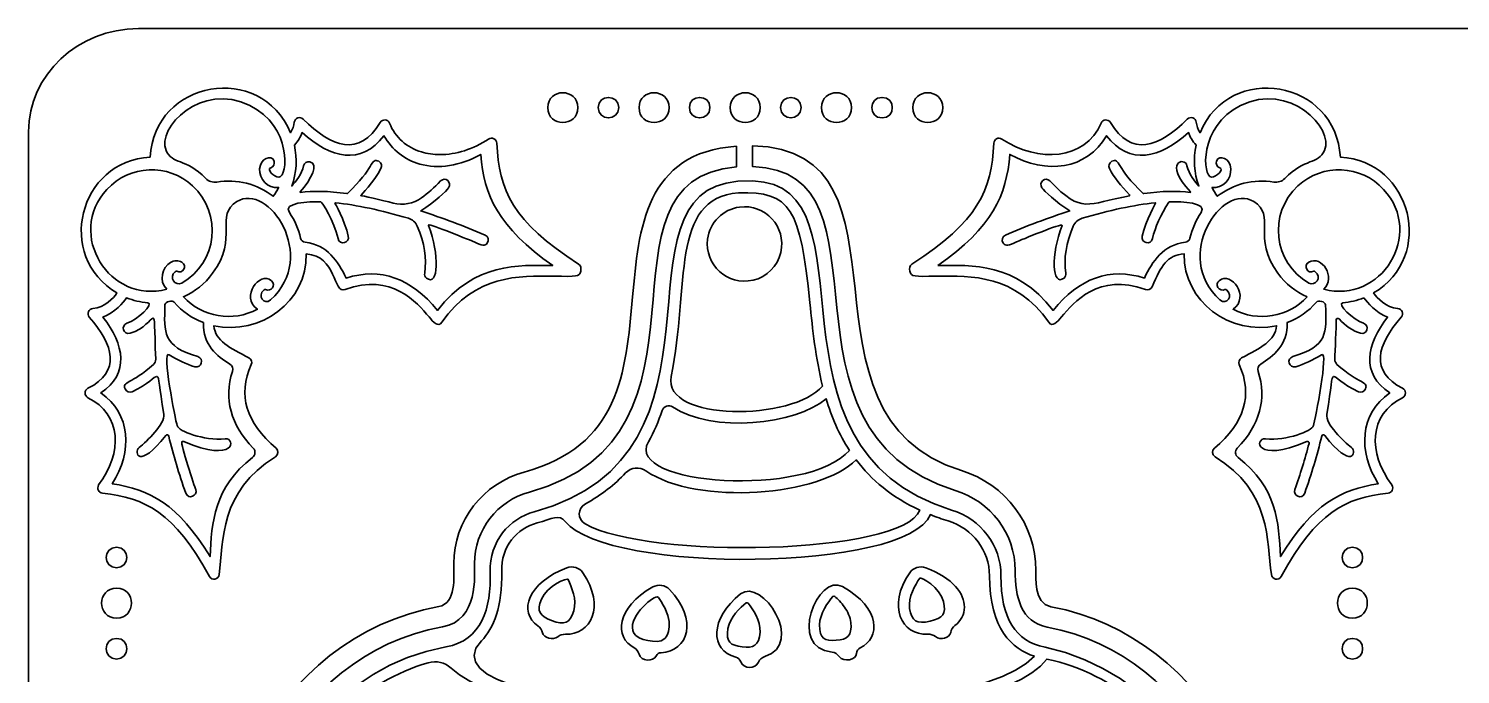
# Model space of a CAD drawing. Header units: inches. Extents: x 7.78 to 13.78, y -13.03 to -8.53.
# Drawn here: x 7.778 to 11.24, y -10.088 to -8.528 of the extents above; entities that cross this region are included whole.
import ezdxf

# ---------------------------------------------------------------- set-up
doc = ezdxf.new("R2010")
doc.units = ezdxf.units.IN
doc.header["$MEASUREMENT"] = 0
doc.layers.add('_U+0421_U+043B_U+043E_U+0439 1', color=7, linetype='Continuous')

# ---------------------------------------------------------------- blocks, each defined once
blk = doc.blocks.new('block 2')
at = {"layer": '_U+0421_U+043B_U+043E_U+0439 1', "color": 240, "lineweight": 35, "true_color": 0xed1c24}
for points, knots in [([(13.5124, -8.5278), (13.5124, -8.5278), (8.0431, -8.5278), (8.0431, -8.5278), (7.8965, -8.5278), (7.7778, -8.6393), (7.7778, -8.7769), (7.7778, -8.7769), (7.7778, -12.7785), (7.7778, -12.7785), (7.7778, -12.9161), (7.8965, -13.0278), (8.0431, -13.0278), (8.0431, -13.0278), (13.5124, -13.0278), (13.5124, -13.0278), (13.6589, -13.0278), (13.7778, -12.9161), (13.7778, -12.7785), (13.7778, -12.7785), (13.7778, -8.7769), (13.7778, -8.7769), (13.7778, -8.6393), (13.6589, -8.5278), (13.5124, -8.5278)], [0, 0, 0, 0, 1, 1, 1, 2, 2, 2, 3, 3, 3, 4, 4, 4, 5, 5, 5, 6, 6, 6, 7, 7, 7, 8, 8, 8, 8]), ([(8.7698, -9.9243), (8.8118, -9.9166), (8.8059, -9.8529), (8.8059, -9.82), (8.8059, -9.7172), (8.8759, -9.6265), (8.9762, -9.5994), (9.206, -9.5363), (9.2216, -9.3613), (9.2381, -9.1761), (9.2525, -9.0123), (9.2692, -8.8269), (9.4891, -8.8119), (9.4891, -8.8119), (9.4891, -8.862), (9.4891, -8.862), (9.1164, -8.8916), (9.4835, -9.5122), (8.9892, -9.6476), (8.911, -9.6688), (8.8559, -9.7388), (8.8559, -9.82), (8.8559, -9.848), (8.8662, -9.9576), (8.7788, -9.9734), (8.4028, -10.0416), (8.2279, -10.464), (8.2362, -10.8413), (8.2362, -10.8413), (8.1862, -10.8413), (8.1862, -10.8413), (8.1776, -10.4453), (8.3642, -9.9979), (8.7698, -9.9243)], [0, 0, 0, 0, 1, 1, 1, 2, 2, 2, 3, 3, 3, 4, 4, 4, 5, 5, 5, 6, 6, 6, 7, 7, 7, 8, 8, 8, 9, 9, 9, 10, 10, 10, 11, 11, 11, 11]), ([(10.7816, -10.8413), (10.7817, -10.4418), (10.6009, -10.042), (10.2405, -9.974), (10.177, -9.962), (10.1632, -9.9015), (10.1632, -9.8369), (10.1632, -9.7475), (10.1039, -9.6701), (10.0184, -9.6437), (9.5474, -9.4976), (9.8893, -8.8734), (9.5285, -8.8611), (9.5285, -8.8611), (9.5285, -8.8109), (9.5285, -8.8109), (9.948, -8.8209), (9.6008, -9.4617), (10.0332, -9.5959), (10.1409, -9.6291), (10.2132, -9.7261), (10.2132, -9.8369), (10.2132, -9.8519), (10.2078, -9.9169), (10.2496, -9.9248), (10.6374, -9.998), (10.8317, -10.4198), (10.8316, -10.8413), (10.8316, -10.8413), (10.7816, -10.8413), (10.7816, -10.8413)], [0, 0, 0, 0, 1, 1, 1, 2, 2, 2, 3, 3, 3, 4, 4, 4, 5, 5, 5, 6, 6, 6, 7, 7, 7, 8, 8, 8, 9, 9, 9, 10, 10, 10, 10]), ([(9.5295, -9.1357), (9.4668, -9.1497), (9.4118, -9.0983), (9.4195, -9.0364), (9.4245, -8.9966), (9.457, -8.964), (9.4969, -8.9589), (9.5588, -8.951), (9.6103, -9.0057), (9.5966, -9.0684), (9.5893, -9.1015), (9.5626, -9.1283), (9.5295, -9.1357)], [0, 0, 0, 0, 1, 1, 1, 2, 2, 2, 3, 3, 3, 4, 4, 4, 4])]:
    blk.add_open_spline(points, degree=3, knots=knots, dxfattribs=at)

msp = doc.modelspace()

# ---------------------------------------------------------------- linework, layer by layer
at = {"layer": '_U+0421_U+043B_U+043E_U+0439 1', "color": 7, "lineweight": 35, "true_color": 0xffffff}
for points, knots in [([(8.0717, -8.8382), (8.0814, -8.6525), (8.3389, -8.6062), (8.411, -8.7793), (8.416, -8.7711), (8.4191, -8.7625), (8.4201, -8.7539), (8.4213, -8.7433), (8.4342, -8.739), (8.4417, -8.7464), (8.5101, -8.8147), (8.5781, -8.8387), (8.6277, -8.7547), (8.6338, -8.745), (8.6466, -8.7473), (8.6503, -8.7562), (8.6651, -8.7909), (8.6917, -8.815), (8.7276, -8.8258), (8.7417, -8.8301), (8.7567, -8.8322), (8.7723, -8.8322), (8.811, -8.8322), (8.8527, -8.8193), (8.8901, -8.7946), (8.8983, -8.7891), (8.9092, -8.7947), (8.9098, -8.8046), (8.9151, -8.9178), (8.947, -8.994), (9.1077, -9.0966), (9.1134, -9.1003), (9.1142, -9.1079), (9.1127, -9.1139), (9.1092, -9.1278), (9.1031, -9.1268), (9.0483, -9.1259), (8.9634, -9.1244), (8.8578, -9.1228), (8.7769, -9.2371), (8.768, -9.2505), (8.7563, -9.2369), (8.746, -9.2246), (8.7166, -9.1897), (8.6556, -9.1171), (8.5431, -9.1583), (8.5133, -9.1689), (8.5228, -9.0768), (8.4492, -9.0723), (8.4519, -9.1872), (8.3378, -9.2701), (8.2258, -9.2458), (8.2287, -9.2819), (8.2653, -9.2997), (8.3103, -9.3234), (8.3162, -9.3265), (8.3188, -9.3337), (8.316, -9.3398), (8.2833, -9.4137), (8.303, -9.4797), (8.3762, -9.5416), (8.3828, -9.5473), (8.382, -9.5578), (8.3746, -9.5623), (8.2383, -9.6464), (8.2496, -9.7658), (8.2385, -9.8471), (8.237, -9.8591), (8.2208, -9.8622), (8.2148, -9.8515), (8.1294, -9.6964), (8.0608, -9.6619), (7.9562, -9.6503), (7.9473, -9.6492), (7.9418, -9.6399), (7.947, -9.6305), (8.0058, -9.5522), (8.0028, -9.4607), (7.9212, -9.4196), (7.9119, -9.4148), (7.9119, -9.4015), (7.9212, -9.3968), (8.0012, -9.3564), (7.9838, -9.2926), (7.9245, -9.225), (7.9176, -9.2171), (7.9226, -9.2044), (7.9333, -9.2037), (7.9619, -9.2022), (7.9826, -9.1787), (7.9914, -9.1665), (7.8415, -9.078), (7.8987, -8.8476), (8.0717, -8.8382)], [0, 0, 0, 0, 1, 1, 1, 2, 2, 2, 3, 3, 3, 4, 4, 4, 5, 5, 5, 6, 6, 6, 7, 7, 7, 8, 8, 8, 9, 9, 9, 10, 10, 10, 11, 11, 11, 12, 12, 12, 13, 13, 13, 14, 14, 14, 15, 15, 15, 16, 16, 16, 17, 17, 17, 18, 18, 18, 19, 19, 19, 20, 20, 20, 21, 21, 21, 22, 22, 22, 23, 23, 23, 24, 24, 24, 25, 25, 25, 26, 26, 26, 27, 27, 27, 28, 28, 28, 29, 29, 29, 30, 30, 30, 31, 31, 31, 31]), ([(9.9085, -9.1139), (9.907, -9.1079), (9.908, -9.1003), (9.9135, -9.0966), (10.0742, -8.994), (10.1063, -8.9178), (10.1116, -8.8046), (10.112, -8.7947), (10.123, -8.7891), (10.1313, -8.7946), (10.2187, -8.8524), (10.3326, -8.8466), (10.3709, -8.7562), (10.3746, -8.7473), (10.3876, -8.745), (10.3937, -8.7547), (10.4431, -8.8387), (10.5112, -8.8147), (10.5795, -8.7464), (10.587, -8.739), (10.5999, -8.7433), (10.6012, -8.7539), (10.6023, -8.7625), (10.6053, -8.7711), (10.6102, -8.7793), (10.6823, -8.6062), (10.9398, -8.6525), (10.9495, -8.8382), (11.1225, -8.8476), (11.1797, -9.0781), (11.0298, -9.1665), (11.0387, -9.1787), (11.0595, -9.2022), (11.088, -9.2037), (11.0987, -9.2044), (11.1037, -9.2171), (11.0969, -9.225), (11.0376, -9.2926), (11.0201, -9.3564), (11.1001, -9.3968), (11.1094, -9.4015), (11.1094, -9.4148), (11.1001, -9.4196), (11.0184, -9.4607), (11.0155, -9.5522), (11.0742, -9.6305), (11.0797, -9.6399), (11.0737, -9.6492), (11.0651, -9.6503), (10.9606, -9.6619), (10.8919, -9.6964), (10.8064, -9.8515), (10.8006, -9.8622), (10.7844, -9.8591), (10.7827, -9.8471), (10.7716, -9.7658), (10.7831, -9.6464), (10.6466, -9.5623), (10.6392, -9.5578), (10.6384, -9.5473), (10.6451, -9.5416), (10.7183, -9.4797), (10.738, -9.4137), (10.7052, -9.3398), (10.7026, -9.3337), (10.7051, -9.3265), (10.7109, -9.3234), (10.7559, -9.2997), (10.7926, -9.2819), (10.7955, -9.2458), (10.6834, -9.2701), (10.5694, -9.1872), (10.572, -9.0723), (10.5305, -9.0748), (10.517, -9.1004), (10.4942, -9.1515), (10.4914, -9.1576), (10.4845, -9.1605), (10.4781, -9.1583), (10.3656, -9.1171), (10.3046, -9.1897), (10.2753, -9.2246), (10.2649, -9.2369), (10.2533, -9.2505), (10.2444, -9.2371), (10.1634, -9.1228), (10.0578, -9.1244), (9.9731, -9.1259), (9.9181, -9.1268), (9.912, -9.1278), (9.9085, -9.1139)], [0, 0, 0, 0, 1, 1, 1, 2, 2, 2, 3, 3, 3, 4, 4, 4, 5, 5, 5, 6, 6, 6, 7, 7, 7, 8, 8, 8, 9, 9, 9, 10, 10, 10, 11, 11, 11, 12, 12, 12, 13, 13, 13, 14, 14, 14, 15, 15, 15, 16, 16, 16, 17, 17, 17, 18, 18, 18, 19, 19, 19, 20, 20, 20, 21, 21, 21, 22, 22, 22, 23, 23, 23, 24, 24, 24, 25, 25, 25, 26, 26, 26, 27, 27, 27, 28, 28, 28, 29, 29, 29, 30, 30, 30, 30]), ([(8.1101, -8.8221), (8.1252, -8.8566), (8.1566, -8.8394), (8.2062, -8.8898), (8.213, -8.8969), (8.2228, -8.9001), (8.2326, -8.8984), (8.2812, -8.8904), (8.3308, -8.9029), (8.3694, -8.933), (8.3742, -8.9261), (8.3785, -8.9189), (8.382, -8.9114), (8.3558, -8.9148), (8.3352, -8.8905), (8.3364, -8.8662), (8.3378, -8.8408), (8.3652, -8.8312), (8.3712, -8.8478), (8.3734, -8.8544), (8.3699, -8.8616), (8.3634, -8.864), (8.3523, -8.8679), (8.3706, -8.8865), (8.3831, -8.8865), (8.4048, -8.8865), (8.4151, -8.7639), (8.3127, -8.7133), (8.1953, -8.6552), (8.0867, -8.7678), (8.1101, -8.8221)], [0, 0, 0, 0, 1, 1, 1, 2, 2, 2, 3, 3, 3, 4, 4, 4, 5, 5, 5, 6, 6, 6, 7, 7, 7, 8, 8, 8, 9, 9, 9, 10, 10, 10, 10]), ([(9.1057, -8.7187), (9.1057, -8.6707), (9.0331, -8.6706), (9.0331, -8.7187), (9.0331, -8.7666), (9.1057, -8.7667), (9.1057, -8.7187)], [0, 0, 0, 0, 1, 1, 1, 2, 2, 2, 2]), ([(9.2046, -8.7187), (9.2046, -8.6858), (9.1548, -8.6857), (9.1548, -8.7187), (9.1548, -8.7516), (9.2046, -8.7516), (9.2046, -8.7187)], [0, 0, 0, 0, 1, 1, 1, 2, 2, 2, 2]), ([(9.3263, -8.7187), (9.3263, -8.6707), (9.2537, -8.6706), (9.2537, -8.7187), (9.2537, -8.7666), (9.3263, -8.7667), (9.3263, -8.7187)], [0, 0, 0, 0, 1, 1, 1, 2, 2, 2, 2]), ([(9.4252, -8.7187), (9.4252, -8.6858), (9.3754, -8.6857), (9.3754, -8.7187), (9.3754, -8.7516), (9.4252, -8.7516), (9.4252, -8.7187)], [0, 0, 0, 0, 1, 1, 1, 2, 2, 2, 2]), ([(9.5469, -8.7187), (9.5469, -8.6707), (9.4743, -8.6706), (9.4743, -8.7187), (9.4743, -8.7666), (9.5469, -8.7667), (9.5469, -8.7187)], [0, 0, 0, 0, 1, 1, 1, 2, 2, 2, 2]), ([(9.6458, -8.7187), (9.6458, -8.6858), (9.596, -8.6857), (9.596, -8.7187), (9.596, -8.7516), (9.6458, -8.7516), (9.6458, -8.7187)], [0, 0, 0, 0, 1, 1, 1, 2, 2, 2, 2]), ([(9.7675, -8.7187), (9.7675, -8.6707), (9.6949, -8.6706), (9.6949, -8.7187), (9.6949, -8.7666), (9.7675, -8.7667), (9.7675, -8.7187)], [0, 0, 0, 0, 1, 1, 1, 2, 2, 2, 2]), ([(9.9881, -8.7187), (9.9881, -8.6707), (9.9155, -8.6706), (9.9155, -8.7187), (9.9155, -8.7666), (9.9881, -8.7667), (9.9881, -8.7187)], [0, 0, 0, 0, 1, 1, 1, 2, 2, 2, 2]), ([(10.6381, -8.8865), (10.6506, -8.8865), (10.6689, -8.8679), (10.6578, -8.864), (10.6513, -8.8616), (10.6478, -8.8544), (10.6502, -8.8478), (10.656, -8.8312), (10.6834, -8.8408), (10.6848, -8.8662), (10.6862, -8.8905), (10.6655, -8.9148), (10.6392, -8.9114), (10.6428, -8.9189), (10.647, -8.9261), (10.6519, -8.933), (10.6905, -8.9029), (10.7401, -8.8904), (10.7888, -8.8984), (10.7984, -8.9001), (10.8083, -8.8969), (10.8151, -8.8898), (10.8646, -8.8394), (10.896, -8.8566), (10.9112, -8.8221), (10.935, -8.768), (10.8259, -8.6552), (10.7085, -8.7133), (10.6062, -8.7639), (10.6164, -8.8865), (10.6381, -8.8865)], [0, 0, 0, 0, 1, 1, 1, 2, 2, 2, 3, 3, 3, 4, 4, 4, 5, 5, 5, 6, 6, 6, 7, 7, 7, 8, 8, 8, 9, 9, 9, 10, 10, 10, 10]), ([(9.8415, -8.7436), (9.8744, -8.7436), (9.8745, -8.6938), (9.8415, -8.6938), (9.8086, -8.6938), (9.8086, -8.7436), (9.8415, -8.7436)], [0, 0, 0, 0, 1, 1, 1, 2, 2, 2, 2]), ([(8.4083, -8.9723), (8.4212, -8.9909), (8.4303, -9.0118), (8.4353, -9.0341), (8.4366, -9.0394), (8.4409, -9.0433), (8.4466, -9.0439), (8.4995, -9.05), (8.5264, -9.0904), (8.5455, -9.1305), (8.6288, -9.1043), (8.7031, -9.1305), (8.7663, -9.2086), (8.8569, -9.0923), (8.9624, -9.0993), (9.0452, -9.1003), (8.9123, -9.0075), (8.8789, -8.9303), (8.8709, -8.8319), (8.8209, -8.8597), (8.7688, -8.8679), (8.7234, -8.855), (8.6867, -8.8444), (8.657, -8.8209), (8.637, -8.7865), (8.5817, -8.8597), (8.5076, -8.8408), (8.4389, -8.7789), (8.4356, -8.7891), (8.4291, -8.7996), (8.4203, -8.8093), (8.4278, -8.8422), (8.4256, -8.8766), (8.4139, -8.9084), (8.4238, -8.8971), (8.4377, -8.8798), (8.4427, -8.8589), (8.4442, -8.8521), (8.4512, -8.8478), (8.458, -8.8494), (8.4793, -8.8541), (8.4624, -8.8915), (8.4341, -8.9222), (8.4341, -8.9222), (8.4346, -8.9234), (8.4346, -8.9234), (8.4651, -8.9193), (8.5028, -8.9203), (8.5471, -8.9264), (8.5476, -8.9262), (8.5481, -8.9262), (8.5484, -8.9259), (8.6145, -8.8655), (8.6041, -8.838), (8.6244, -8.8484), (8.6308, -8.8519), (8.6331, -8.8593), (8.6298, -8.8657), (8.6129, -8.8982), (8.5809, -8.9309), (8.5809, -8.9309), (8.5809, -8.9309), (8.6344, -8.9427), (8.6594, -8.9493), (8.6831, -8.9555), (8.708, -8.9509), (8.7277, -8.9368), (8.7433, -8.9255), (8.7587, -8.9118), (8.7738, -8.8959), (8.7848, -8.8844), (8.8027, -8.8996), (8.7934, -8.9122), (8.7884, -8.919), (8.7591, -8.9478), (8.7259, -8.9684), (8.7778, -8.9848), (8.8314, -9.0048), (8.8816, -9.0266), (8.8891, -9.0298), (8.8917, -9.0391), (8.8869, -9.0458), (8.8806, -9.0543), (8.8742, -9.0515), (8.8549, -9.0432), (8.8509, -9.0414), (8.7467, -8.9984), (8.7448, -9.0023), (8.7444, -9.0028), (8.7442, -9.0033), (8.7444, -9.0037), (8.7717, -9.0721), (8.7691, -9.1537), (8.7399, -9.1304), (8.7363, -9.1276), (8.7348, -9.1233), (8.7355, -9.1186), (8.7409, -9.0828), (8.7349, -9.0457), (8.7174, -9.0051), (8.7134, -8.9958), (8.7056, -8.9889), (8.6959, -8.9861), (8.6305, -8.9666), (8.5695, -8.9537), (8.5195, -8.9487), (8.5188, -8.9487), (8.5185, -8.949), (8.5183, -8.9493), (8.5183, -8.9493), (8.5417, -8.9901), (8.5508, -9.0296), (8.5545, -9.0458), (8.5298, -9.0519), (8.5259, -9.0353), (8.5161, -8.9923), (8.4876, -8.9471), (8.4846, -8.9464), (8.4548, -8.9455), (8.3913, -8.9479), (8.4083, -8.9723)], [0, 0, 0, 0, 1, 1, 1, 2, 2, 2, 3, 3, 3, 4, 4, 4, 5, 5, 5, 6, 6, 6, 7, 7, 7, 8, 8, 8, 9, 9, 9, 10, 10, 10, 11, 11, 11, 12, 12, 12, 13, 13, 13, 14, 14, 14, 15, 15, 15, 16, 16, 16, 17, 17, 17, 18, 18, 18, 19, 19, 19, 20, 20, 20, 21, 21, 21, 22, 22, 22, 23, 23, 23, 24, 24, 24, 25, 25, 25, 26, 26, 26, 27, 27, 27, 28, 28, 28, 29, 29, 29, 30, 30, 30, 31, 31, 31, 32, 32, 32, 33, 33, 33, 34, 34, 34, 35, 35, 35, 36, 36, 36, 37, 37, 37, 38, 38, 38, 39, 39, 39, 40, 40, 40, 40]), ([(9.9762, -9.1003), (10.0588, -9.0993), (10.1645, -9.0923), (10.2549, -9.2086), (10.3183, -9.1305), (10.3924, -9.1043), (10.4758, -9.1305), (10.4948, -9.0904), (10.5217, -9.05), (10.5748, -9.0439), (10.5803, -9.0433), (10.5846, -9.0394), (10.5859, -9.0341), (10.5909, -9.0118), (10.6001, -8.9909), (10.613, -8.9723), (10.6299, -8.9479), (10.5664, -8.9455), (10.5367, -8.9464), (10.5362, -8.9465), (10.5355, -8.9468), (10.5352, -8.9472), (10.5148, -8.9783), (10.5017, -9.0072), (10.4953, -9.0353), (10.4916, -9.0519), (10.4667, -9.0458), (10.4705, -9.0296), (10.4795, -8.9901), (10.503, -8.9493), (10.503, -8.9493), (10.5027, -8.949), (10.5024, -8.9487), (10.5017, -8.9487), (10.4517, -8.9537), (10.3908, -8.9666), (10.3253, -8.9861), (10.3158, -8.9889), (10.3078, -8.9958), (10.3038, -9.0051), (10.2863, -9.0457), (10.2803, -9.0828), (10.2858, -9.1186), (10.2864, -9.1233), (10.2849, -9.1276), (10.2814, -9.1304), (10.2521, -9.1537), (10.2495, -9.0721), (10.2769, -9.0037), (10.2795, -8.9958), (10.1738, -9.0399), (10.1663, -9.0432), (10.147, -9.0515), (10.1406, -9.0543), (10.1344, -9.0458), (10.1295, -9.0391), (10.1321, -9.0298), (10.1396, -9.0266), (10.1898, -9.0048), (10.2434, -8.9848), (10.2953, -8.9684), (10.2621, -8.9478), (10.2328, -8.919), (10.228, -8.9122), (10.2187, -8.8996), (10.2364, -8.8844), (10.2474, -8.8959), (10.3257, -8.9778), (10.3365, -8.9507), (10.4394, -8.9319), (10.4404, -8.9317), (10.441, -8.9306), (10.4401, -8.9297), (10.4183, -8.9078), (10.4024, -8.8868), (10.3914, -8.8657), (10.3881, -8.8593), (10.3905, -8.8519), (10.3969, -8.8484), (10.4171, -8.838), (10.4067, -8.8655), (10.4728, -8.9259), (10.4733, -8.9262), (10.4737, -8.9262), (10.4741, -8.9264), (10.5184, -8.9203), (10.5562, -8.9193), (10.5866, -8.9234), (10.5866, -8.9234), (10.5871, -8.9222), (10.5871, -8.9222), (10.5201, -8.8494), (10.5733, -8.8369), (10.5787, -8.8589), (10.5835, -8.8798), (10.5976, -8.8971), (10.6074, -8.9084), (10.5956, -8.8766), (10.5934, -8.8422), (10.6009, -8.8093), (10.5923, -8.7996), (10.5856, -8.7891), (10.5824, -8.7789), (10.5137, -8.8408), (10.4396, -8.8597), (10.3842, -8.7865), (10.3362, -8.8693), (10.2381, -8.8807), (10.1503, -8.8319), (10.1423, -8.9303), (10.1089, -9.0075), (9.9762, -9.1003)], [0, 0, 0, 0, 1, 1, 1, 2, 2, 2, 3, 3, 3, 4, 4, 4, 5, 5, 5, 6, 6, 6, 7, 7, 7, 8, 8, 8, 9, 9, 9, 10, 10, 10, 11, 11, 11, 12, 12, 12, 13, 13, 13, 14, 14, 14, 15, 15, 15, 16, 16, 16, 17, 17, 17, 18, 18, 18, 19, 19, 19, 20, 20, 20, 21, 21, 21, 22, 22, 22, 23, 23, 23, 24, 24, 24, 25, 25, 25, 26, 26, 26, 27, 27, 27, 28, 28, 28, 29, 29, 29, 30, 30, 30, 31, 31, 31, 32, 32, 32, 33, 33, 33, 34, 34, 34, 35, 35, 35, 36, 36, 36, 37, 37, 37, 37]), ([(8.112, -9.1573), (8.0912, -9.1378), (8.1013, -9.1044), (8.1208, -9.0928), (8.1296, -9.0875), (8.1395, -9.0872), (8.1483, -9.0922), (8.1627, -9.1004), (8.1505, -9.1222), (8.136, -9.114), (8.1349, -9.1134), (8.1333, -9.1144), (8.1324, -9.1151), (8.1152, -9.1286), (8.1324, -9.1514), (8.148, -9.1426), (8.2341, -9.0936), (8.247, -8.9746), (8.1744, -8.9076), (8.1148, -8.8529), (8.0219, -8.8568), (7.9671, -8.9162), (7.8671, -9.0251), (7.9739, -9.1946), (8.112, -9.1573)], [0, 0, 0, 0, 1, 1, 1, 2, 2, 2, 3, 3, 3, 4, 4, 4, 5, 5, 5, 6, 6, 6, 7, 7, 7, 8, 8, 8, 8]), ([(10.847, -8.9076), (10.7742, -8.9746), (10.7871, -9.0936), (10.8734, -9.1426), (10.8888, -9.1514), (10.906, -9.1286), (10.8888, -9.1151), (10.888, -9.1144), (10.8863, -9.1134), (10.8853, -9.114), (10.8708, -9.1222), (10.8585, -9.1004), (10.873, -9.0922), (10.9054, -9.0739), (10.939, -9.1293), (10.9094, -9.1573), (11.0473, -9.1946), (11.1542, -9.0251), (11.0541, -8.9162), (10.9994, -8.8568), (10.9064, -8.8529), (10.847, -8.9076)], [0, 0, 0, 0, 1, 1, 1, 2, 2, 2, 3, 3, 3, 4, 4, 4, 5, 5, 5, 6, 6, 6, 7, 7, 7, 7]), ([(9.6989, -12.4801), (9.6946, -12.5204), (9.6602, -12.5508), (9.6189, -12.5508), (9.6189, -12.5508), (9.4035, -12.5508), (9.4035, -12.5508), (9.3624, -12.5508), (9.3281, -12.5204), (9.3237, -12.4803), (9.2981, -12.2437), (9.1788, -12.0873), (8.9878, -12.0396), (8.9327, -12.0259), (8.8944, -11.9776), (8.8948, -11.9221), (8.8956, -11.8134), (8.896, -11.7472), (8.837, -11.703), (8.6578, -11.6408), (8.4921, -11.5408), (8.403, -11.3807), (8.1487, -10.9234), (8.2667, -10.1162), (8.7869, -10.0219), (8.8738, -10.0061), (8.8959, -9.9293), (8.8938, -9.8403), (8.8919, -9.7665), (8.9398, -9.7118), (9.0003, -9.6954), (9.5145, -9.5546), (9.1726, -8.9236), (9.4926, -8.8966), (9.4926, -8.8966), (9.5287, -8.8957), (9.5287, -8.8957), (9.838, -8.9066), (9.5203, -9.5394), (10.0094, -9.6911), (10.0808, -9.7132), (10.1288, -9.7769), (10.1288, -9.8498), (10.1288, -9.9525), (10.1637, -10.0089), (10.2355, -10.0223), (10.7751, -10.1423), (10.8683, -10.9741), (10.6081, -11.4073), (10.5256, -11.5448), (10.3698, -11.6347), (10.2008, -11.6934), (10.2008, -11.6934), (10.2009, -11.6937), (10.2009, -11.6937), (10.1162, -11.7411), (10.1288, -11.8366), (10.1288, -11.9229), (10.1288, -11.978), (10.0906, -12.0259), (10.0358, -12.0393), (9.8442, -12.0861), (9.7246, -12.2426), (9.6989, -12.4801)], [0, 0, 0, 0, 1, 1, 1, 2, 2, 2, 3, 3, 3, 4, 4, 4, 5, 5, 5, 6, 6, 6, 7, 7, 7, 8, 8, 8, 9, 9, 9, 10, 10, 10, 11, 11, 11, 12, 12, 12, 13, 13, 13, 14, 14, 14, 15, 15, 15, 16, 16, 16, 17, 17, 17, 18, 18, 18, 19, 19, 19, 20, 20, 20, 21, 21, 21, 21]), ([(8.2812, -8.9457), (8.2263, -8.9798), (8.2867, -9.0314), (8.2227, -9.1189), (8.2035, -9.1448), (8.1798, -9.1636), (8.152, -9.1758), (8.1983, -9.2253), (8.2712, -9.2375), (8.3309, -9.2059), (8.2889, -9.1761), (8.3358, -9.1123), (8.3649, -9.1372), (8.377, -9.1476), (8.3637, -9.1653), (8.3506, -9.1579), (8.3495, -9.1572), (8.3478, -9.1583), (8.347, -9.159), (8.3291, -9.173), (8.3473, -9.1973), (8.3628, -9.1832), (8.4791, -9.0776), (8.3572, -8.8983), (8.2812, -8.9457)], [0, 0, 0, 0, 1, 1, 1, 2, 2, 2, 3, 3, 3, 4, 4, 4, 5, 5, 5, 6, 6, 6, 7, 7, 7, 8, 8, 8, 8]), ([(9.6976, -9.3914), (9.6806, -9.324), (9.6735, -9.2547), (9.6671, -9.1904), (9.6439, -8.9615), (9.6198, -8.9209), (9.4941, -8.9244), (9.3277, -8.9384), (9.3763, -9.1497), (9.3317, -9.3683), (9.3097, -9.4785), (9.6272, -9.476), (9.6976, -9.3914)], [0, 0, 0, 0, 1, 1, 1, 2, 2, 2, 3, 3, 3, 4, 4, 4, 4]), ([(10.8694, -9.1758), (10.8414, -9.1636), (10.8178, -9.1448), (10.7985, -9.1189), (10.7345, -9.0314), (10.7949, -8.9798), (10.7401, -8.9457), (10.6641, -8.8983), (10.5423, -9.0777), (10.6584, -9.1832), (10.6739, -9.1973), (10.6921, -9.173), (10.6744, -9.159), (10.6734, -9.1583), (10.6717, -9.1572), (10.6706, -9.1579), (10.6645, -9.1614), (10.6567, -9.1591), (10.6534, -9.153), (10.6503, -9.1476), (10.6514, -9.1414), (10.6564, -9.1372), (10.6855, -9.1123), (10.7323, -9.1761), (10.6903, -9.2059), (10.7501, -9.2375), (10.823, -9.2253), (10.8694, -9.1758)], [0, 0, 0, 0, 1, 1, 1, 2, 2, 2, 3, 3, 3, 4, 4, 4, 5, 5, 5, 6, 6, 6, 7, 7, 7, 8, 8, 8, 9, 9, 9, 9]), ([(8.2003, -9.2383), (8.1728, -9.2279), (8.1491, -9.2112), (8.1296, -9.1887), (8.1258, -9.1841), (8.1077, -9.1866), (8.1074, -9.1954), (8.1055, -9.2637), (8.1013, -9.2947), (8.187, -9.3204), (8.2027, -9.325), (8.196, -9.3496), (8.1796, -9.3448), (8.1591, -9.3386), (8.1387, -9.3291), (8.1174, -9.3158), (8.0988, -9.3037), (8.1327, -9.4734), (8.1369, -9.4871), (8.141, -9.5012), (8.1999, -9.5234), (8.253, -9.519), (8.2796, -9.5172), (8.2784, -9.5794), (8.1531, -9.5254), (8.1508, -9.5244), (8.1491, -9.5257), (8.1485, -9.5261), (8.1433, -9.53), (8.1796, -9.6356), (8.1819, -9.6418), (8.1874, -9.6573), (8.1637, -9.6665), (8.1578, -9.6504), (8.1413, -9.6039), (8.1278, -9.5589), (8.1166, -9.5126), (8.1159, -9.5093), (8.1114, -9.5083), (8.1094, -9.5111), (8.0439, -9.5946), (8.0312, -9.5519), (8.0451, -9.5401), (8.0636, -9.5247), (8.1082, -9.4836), (8.1044, -9.4597), (8.0817, -9.324), (8.1084, -9.3698), (8.028, -9.4051), (8.0214, -9.408), (8.0139, -9.4051), (8.0112, -9.3986), (8.0027, -9.3794), (8.0263, -9.3878), (8.0799, -9.3391), (8.0834, -9.3361), (8.0852, -9.3315), (8.0851, -9.3269), (8.0786, -9.1676), (8.0931, -9.2421), (8.0233, -9.264), (8.0073, -9.2691), (7.9995, -9.2448), (8.0156, -9.2397), (8.0403, -9.2319), (8.082, -9.1918), (8.0658, -9.1904), (8.0481, -9.1889), (8.0309, -9.1846), (8.0145, -9.178), (8.0064, -9.1897), (7.9867, -9.2143), (7.9573, -9.2247), (8.0092, -9.2912), (8.0226, -9.3612), (7.9521, -9.4082), (8.0251, -9.4582), (8.0298, -9.5494), (7.9801, -9.6276), (8.0699, -9.6412), (8.1391, -9.6765), (8.2164, -9.8036), (8.2206, -9.7214), (8.2256, -9.6358), (8.3191, -9.5641), (8.326, -9.5589), (8.3273, -9.5483), (8.321, -9.5416), (8.2663, -9.485), (8.2494, -9.4225), (8.2705, -9.3562), (8.2727, -9.3493), (8.2701, -9.3419), (8.2641, -9.3383), (8.2334, -9.3197), (8.1988, -9.2916), (8.2003, -9.2383)], [0, 0, 0, 0, 1, 1, 1, 2, 2, 2, 3, 3, 3, 4, 4, 4, 5, 5, 5, 6, 6, 6, 7, 7, 7, 8, 8, 8, 9, 9, 9, 10, 10, 10, 11, 11, 11, 12, 12, 12, 13, 13, 13, 14, 14, 14, 15, 15, 15, 16, 16, 16, 17, 17, 17, 18, 18, 18, 19, 19, 19, 20, 20, 20, 21, 21, 21, 22, 22, 22, 23, 23, 23, 24, 24, 24, 25, 25, 25, 26, 26, 26, 27, 27, 27, 28, 28, 28, 29, 29, 29, 30, 30, 30, 31, 31, 31, 32, 32, 32, 32]), ([(11.0067, -9.178), (10.9905, -9.1846), (10.9733, -9.1889), (10.9555, -9.1904), (10.9392, -9.1918), (10.9809, -9.2319), (11.0056, -9.2397), (11.0217, -9.2448), (11.0139, -9.2691), (10.998, -9.264), (10.9798, -9.2583), (10.962, -9.2462), (10.9463, -9.2291), (10.9439, -9.2265), (10.9395, -9.228), (10.9395, -9.2316), (10.9394, -9.2486), (10.937, -9.3064), (10.9362, -9.3269), (10.936, -9.3315), (10.938, -9.3361), (10.9414, -9.3391), (10.9949, -9.3878), (11.0185, -9.3794), (11.0102, -9.3986), (11.0073, -9.4051), (10.9998, -9.408), (10.9934, -9.4051), (10.913, -9.3698), (10.9395, -9.324), (10.9169, -9.4597), (10.913, -9.4839), (10.9581, -9.5251), (10.9763, -9.5401), (10.9901, -9.5519), (10.9773, -9.5946), (10.912, -9.5111), (10.9098, -9.5083), (10.9055, -9.5093), (10.9046, -9.5126), (10.8934, -9.5589), (10.8799, -9.6039), (10.8634, -9.6504), (10.8576, -9.6665), (10.8338, -9.6573), (10.8394, -9.6418), (10.8526, -9.6048), (10.8642, -9.5673), (10.8739, -9.53), (10.8748, -9.5267), (10.8713, -9.5241), (10.8683, -9.5254), (10.7428, -9.5794), (10.7417, -9.5172), (10.7683, -9.519), (10.8214, -9.5234), (10.8802, -9.5012), (10.8844, -9.4871), (10.8885, -9.4734), (10.9224, -9.3037), (10.9038, -9.3158), (10.8826, -9.3291), (10.8623, -9.3386), (10.8416, -9.3448), (10.8252, -9.3496), (10.8185, -9.325), (10.8344, -9.3204), (10.9199, -9.2947), (10.9158, -9.2637), (10.9138, -9.1954), (10.9135, -9.1866), (10.8955, -9.1841), (10.8916, -9.1887), (10.8721, -9.2112), (10.8484, -9.2279), (10.8209, -9.2383), (10.8224, -9.2916), (10.7878, -9.3197), (10.7571, -9.3383), (10.7512, -9.3419), (10.7485, -9.3493), (10.7508, -9.3562), (10.7719, -9.4225), (10.7549, -9.485), (10.7003, -9.5416), (10.6939, -9.5483), (10.6952, -9.5589), (10.7021, -9.5641), (10.7956, -9.6358), (10.8008, -9.7214), (10.8048, -9.8036), (10.8821, -9.6765), (10.9513, -9.6412), (11.0413, -9.6276), (10.9914, -9.5494), (10.9962, -9.4582), (11.0691, -9.4082), (10.9987, -9.3612), (11.012, -9.2912), (11.0639, -9.2247), (11.0346, -9.2143), (11.0148, -9.1897), (11.0067, -9.178)], [0, 0, 0, 0, 1, 1, 1, 2, 2, 2, 3, 3, 3, 4, 4, 4, 5, 5, 5, 6, 6, 6, 7, 7, 7, 8, 8, 8, 9, 9, 9, 10, 10, 10, 11, 11, 11, 12, 12, 12, 13, 13, 13, 14, 14, 14, 15, 15, 15, 16, 16, 16, 17, 17, 17, 18, 18, 18, 19, 19, 19, 20, 20, 20, 21, 21, 21, 22, 22, 22, 23, 23, 23, 24, 24, 24, 25, 25, 25, 26, 26, 26, 27, 27, 27, 28, 28, 28, 29, 29, 29, 30, 30, 30, 31, 31, 31, 32, 32, 32, 33, 33, 33, 34, 34, 34, 34]), ([(9.7624, -9.5469), (9.737, -9.508), (9.7191, -9.4658), (9.706, -9.4222), (9.6327, -9.4847), (9.4305, -9.5065), (9.3348, -9.4419), (9.3259, -9.4358), (9.3134, -9.4404), (9.3099, -9.4507), (9.301, -9.4766), (9.2899, -9.5022), (9.2763, -9.5265), (9.2166, -9.6318), (9.6629, -9.6624), (9.7624, -9.5469)], [0, 0, 0, 0, 1, 1, 1, 2, 2, 2, 3, 3, 3, 4, 4, 4, 5, 5, 5, 5]), ([(9.1233, -9.7244), (9.2735, -9.8104), (9.8916, -9.8003), (9.9327, -9.6914), (9.8648, -9.6597), (9.8152, -9.6179), (9.7788, -9.57), (9.6945, -9.6565), (9.3945, -9.6821), (9.2705, -9.5964), (9.2549, -9.5857), (9.2345, -9.5878), (9.2214, -9.6014), (9.1952, -9.6293), (9.1633, -9.6544), (9.1241, -9.6759), (9.1049, -9.6865), (9.1042, -9.7136), (9.1233, -9.7244)], [0, 0, 0, 0, 1, 1, 1, 2, 2, 2, 3, 3, 3, 4, 4, 4, 5, 5, 5, 6, 6, 6, 6]), ([(10.2098, -10.0444), (10.1562, -10.0272), (10.101, -9.9783), (10.101, -9.8498), (10.101, -9.7891), (10.0609, -9.7361), (10.0012, -9.7176), (9.9862, -9.713), (9.972, -9.7078), (9.9583, -9.7023), (9.9014, -9.8407), (9.1792, -9.8459), (9.0758, -9.7193), (9.0601, -9.7001), (9.0437, -9.7123), (9.0077, -9.7222), (8.9583, -9.7355), (8.9201, -9.7797), (8.9216, -9.8393), (8.9237, -9.9243), (8.9023, -9.9762), (8.8726, -10.0073), (8.6845, -10.204), (10.0368, -10.2388), (10.2098, -10.0444)], [0, 0, 0, 0, 1, 1, 1, 2, 2, 2, 3, 3, 3, 4, 4, 4, 5, 5, 5, 6, 6, 6, 7, 7, 7, 8, 8, 8, 8]), ([(7.9903, -9.7808), (7.9574, -9.7808), (7.9574, -9.8306), (7.9903, -9.8306), (8.0232, -9.8306), (8.0233, -9.7808), (7.9903, -9.7808)], [0, 0, 0, 0, 1, 1, 1, 2, 2, 2, 2]), ([(10.9788, -9.7808), (10.9459, -9.7808), (10.9458, -9.8306), (10.9788, -9.8306), (11.0117, -9.8306), (11.0117, -9.7808), (10.9788, -9.7808)], [0, 0, 0, 0, 1, 1, 1, 2, 2, 2, 2]), ([(9.0789, -9.8308), (9.0933, -9.8255), (9.1096, -9.8304), (9.1177, -9.8425), (9.1741, -9.9254), (9.1362, -9.9929), (9.0758, -9.9912), (9.0689, -9.9911), (9.0624, -9.993), (9.0571, -9.9972), (9.0453, -10.0064), (9.0235, -10.0003), (9.0202, -9.9876), (9.0184, -9.9809), (9.0151, -9.9748), (9.0094, -9.9709), (8.9598, -9.938), (8.9862, -9.8655), (9.0789, -9.8308)], [0, 0, 0, 0, 1, 1, 1, 2, 2, 2, 3, 3, 3, 4, 4, 4, 5, 5, 5, 6, 6, 6, 6]), ([(9.9083, -9.8425), (9.9163, -9.8304), (9.9327, -9.8255), (9.947, -9.8308), (10.0134, -9.8557), (10.0406, -9.8937), (10.0406, -9.9257), (10.0406, -9.9434), (10.0323, -9.9593), (10.0176, -9.9701), (10.012, -9.9743), (10.0088, -9.9804), (10.0074, -9.9873), (10.0048, -10.0003), (9.9827, -10.0066), (9.9705, -9.9971), (9.9652, -9.9929), (9.9584, -9.9908), (9.9517, -9.9912), (9.8885, -9.994), (9.8528, -9.924), (9.9083, -9.8425)], [0, 0, 0, 0, 1, 1, 1, 2, 2, 2, 3, 3, 3, 4, 4, 4, 5, 5, 5, 6, 6, 6, 7, 7, 7, 7]), ([(9.0423, -9.958), (9.0738, -9.9705), (9.0867, -9.9648), (9.096, -9.9346), (9.1038, -9.9084), (9.0908, -9.8761), (9.0824, -9.8591), (9.0803, -9.8536), (9.0312, -9.8751), (9.0177, -9.9064), (9.0053, -9.9359), (9.0138, -9.9468), (9.0423, -9.958)], [0, 0, 0, 0, 1, 1, 1, 2, 2, 2, 3, 3, 3, 4, 4, 4, 4]), ([(9.4994, -9.8939), (9.5506, -9.8536), (9.6564, -10.0137), (9.5583, -10.0451), (9.5513, -10.0473), (9.5448, -10.0522), (9.5423, -10.0591), (9.536, -10.0761), (9.5055, -10.0754), (9.4996, -10.058), (9.4978, -10.0525), (9.4931, -10.0482), (9.4874, -10.0466), (9.4252, -10.0309), (9.4241, -9.9528), (9.4994, -9.8939)], [0, 0, 0, 0, 1, 1, 1, 2, 2, 2, 3, 3, 3, 4, 4, 4, 5, 5, 5, 5]), ([(9.7458, -9.8761), (9.8403, -9.9283), (9.8369, -10.0008), (9.7885, -10.0241), (9.7833, -10.0266), (9.7799, -10.0319), (9.7798, -10.0379), (9.7796, -10.0541), (9.7481, -10.059), (9.7381, -10.0457), (9.7337, -10.0397), (9.7278, -10.0353), (9.7205, -10.0346), (9.6117, -10.0251), (9.686, -9.8429), (9.7458, -9.8761)], [0, 0, 0, 0, 1, 1, 1, 2, 2, 2, 3, 3, 3, 4, 4, 4, 5, 5, 5, 5]), ([(9.9078, -9.9287), (9.9127, -9.9597), (9.9248, -9.9672), (9.9577, -9.9596), (9.9881, -9.9525), (9.9977, -9.9429), (9.9898, -9.9118), (9.9809, -9.879), (9.9358, -9.8511), (9.9324, -9.8558), (9.9216, -9.8714), (9.9041, -9.9015), (9.9078, -9.9287)], [0, 0, 0, 0, 1, 1, 1, 2, 2, 2, 3, 3, 3, 4, 4, 4, 4]), ([(7.9903, -9.8797), (7.9424, -9.8797), (7.9423, -9.9523), (7.9903, -9.9523), (8.0383, -9.9523), (8.0384, -9.8797), (7.9903, -9.8797)], [0, 0, 0, 0, 1, 1, 1, 2, 2, 2, 2]), ([(9.2869, -9.8771), (9.3001, -9.8697), (9.317, -9.8721), (9.3271, -9.8828), (9.397, -9.9565), (9.3734, -10.0323), (9.3069, -10.0358), (9.3021, -10.0361), (9.298, -10.0387), (9.2959, -10.043), (9.288, -10.0587), (9.2588, -10.0566), (9.2538, -10.0397), (9.2519, -10.033), (9.2481, -10.0272), (9.242, -10.024), (9.1935, -9.999), (9.1983, -9.9266), (9.2869, -9.8771)], [0, 0, 0, 0, 1, 1, 1, 2, 2, 2, 3, 3, 3, 4, 4, 4, 5, 5, 5, 6, 6, 6, 6]), ([(9.2412, -9.9889), (9.2496, -10.005), (9.2991, -10.0155), (9.3141, -10.0034), (9.3294, -9.9912), (9.3372, -9.9525), (9.3005, -9.9026), (9.2998, -9.9018), (9.2987, -9.9012), (9.2973, -9.9012), (9.2853, -9.9007), (9.2223, -9.9532), (9.2412, -9.9889)], [0, 0, 0, 0, 1, 1, 1, 2, 2, 2, 3, 3, 3, 4, 4, 4, 4]), ([(9.6903, -9.9687), (9.6905, -10.0028), (9.7031, -10.0084), (9.7303, -10.0059), (9.758, -10.0036), (9.7688, -9.9958), (9.7659, -9.963), (9.7645, -9.9493), (9.7581, -9.9365), (9.7505, -9.9255), (9.7428, -9.9147), (9.7339, -9.9057), (9.7273, -9.8998), (9.7258, -9.8984), (9.7234, -9.8987), (9.7223, -9.9), (9.7105, -9.9139), (9.6906, -9.9411), (9.6903, -9.9687)], [0, 0, 0, 0, 1, 1, 1, 2, 2, 2, 3, 3, 3, 4, 4, 4, 5, 5, 5, 6, 6, 6, 6]), ([(10.9788, -9.9523), (11.0267, -9.9523), (11.0268, -9.8797), (10.9788, -9.8797), (10.9308, -9.8797), (10.9307, -9.9523), (10.9788, -9.9523)], [0, 0, 0, 0, 1, 1, 1, 2, 2, 2, 2]), ([(9.5028, -10.0216), (9.5308, -10.025), (9.5438, -10.0201), (9.5463, -9.9862), (9.548, -9.9587), (9.5294, -9.9307), (9.518, -9.9164), (9.5167, -9.9148), (9.5144, -9.9146), (9.5128, -9.9157), (9.4984, -9.9269), (9.4737, -9.95), (9.4688, -9.9772), (9.4631, -10.0114), (9.4753, -10.0178), (9.5028, -10.0216)], [0, 0, 0, 0, 1, 1, 1, 2, 2, 2, 3, 3, 3, 4, 4, 4, 5, 5, 5, 5]), ([(7.9903, -10.0014), (7.9574, -10.0014), (7.9574, -10.0512), (7.9903, -10.0512), (8.0232, -10.0512), (8.0233, -10.0014), (7.9903, -10.0014)], [0, 0, 0, 0, 1, 1, 1, 2, 2, 2, 2]), ([(10.9788, -10.0512), (11.0117, -10.0512), (11.0117, -10.0014), (10.9788, -10.0014), (10.9459, -10.0014), (10.9458, -10.0512), (10.9788, -10.0512)], [0, 0, 0, 0, 1, 1, 1, 2, 2, 2, 2]), ([(8.4012, -10.3709), (8.4055, -10.3829), (8.4153, -10.3922), (8.4391, -10.3991), (8.5238, -10.4237), (8.4838, -10.3066), (8.5927, -10.3347), (8.7014, -10.3619), (8.6181, -10.4478), (8.7038, -10.4665), (8.7895, -10.4848), (8.7427, -10.3709), (8.8528, -10.3909), (8.963, -10.4104), (8.8851, -10.5019), (8.9716, -10.5144), (9.0581, -10.5266), (9.0046, -10.4164), (9.1156, -10.4286), (9.2267, -10.4401), (9.1544, -10.5369), (9.2414, -10.5433), (9.3285, -10.5493), (9.2685, -10.443), (9.3799, -10.4473), (9.4906, -10.4509), (9.426, -10.5528), (9.5123, -10.5529), (9.5996, -10.5528), (9.5333, -10.4509), (9.6448, -10.4473), (9.756, -10.443), (9.6962, -10.5494), (9.7833, -10.5433), (9.8702, -10.5371), (9.798, -10.4401), (9.9089, -10.4286), (10.0201, -10.4165), (9.9664, -10.5268), (10.0531, -10.5146), (10.1396, -10.5021), (10.0617, -10.4105), (10.1719, -10.3911), (10.2316, -10.3803), (10.2481, -10.4126), (10.2606, -10.4365), (10.2726, -10.4597), (10.2806, -10.4753), (10.3209, -10.4666), (10.4056, -10.448), (10.3239, -10.3619), (10.432, -10.3348), (10.5409, -10.3069), (10.501, -10.4239), (10.5855, -10.3994), (10.5898, -10.3982), (10.5935, -10.3968), (10.597, -10.3954), (10.6109, -10.3897), (10.6173, -10.3733), (10.6105, -10.36), (10.5321, -10.2055), (10.4102, -10.0871), (10.2396, -10.0515), (10.1085, -10.2405), (8.9866, -10.2539), (8.7991, -10.0732), (8.7846, -10.0593), (8.7635, -10.0548), (8.7442, -10.0603), (8.5863, -10.1053), (8.4734, -10.2232), (8.4012, -10.3709)], [0, 0, 0, 0, 1, 1, 1, 2, 2, 2, 3, 3, 3, 4, 4, 4, 5, 5, 5, 6, 6, 6, 7, 7, 7, 8, 8, 8, 9, 9, 9, 10, 10, 10, 11, 11, 11, 12, 12, 12, 13, 13, 13, 14, 14, 14, 15, 15, 15, 16, 16, 16, 17, 17, 17, 18, 18, 18, 19, 19, 19, 20, 20, 20, 21, 21, 21, 22, 22, 22, 23, 23, 23, 24, 24, 24, 24])]:
    msp.add_open_spline(points, degree=3, knots=knots, dxfattribs=at)

# ---------------------------------------------------------------- block references
at = {"layer": '_U+0421_U+043B_U+043E_U+0439 1'}
msp.add_blockref('block 2', (0, 0), dxfattribs=at)

doc.saveas('drawing.dxf')
